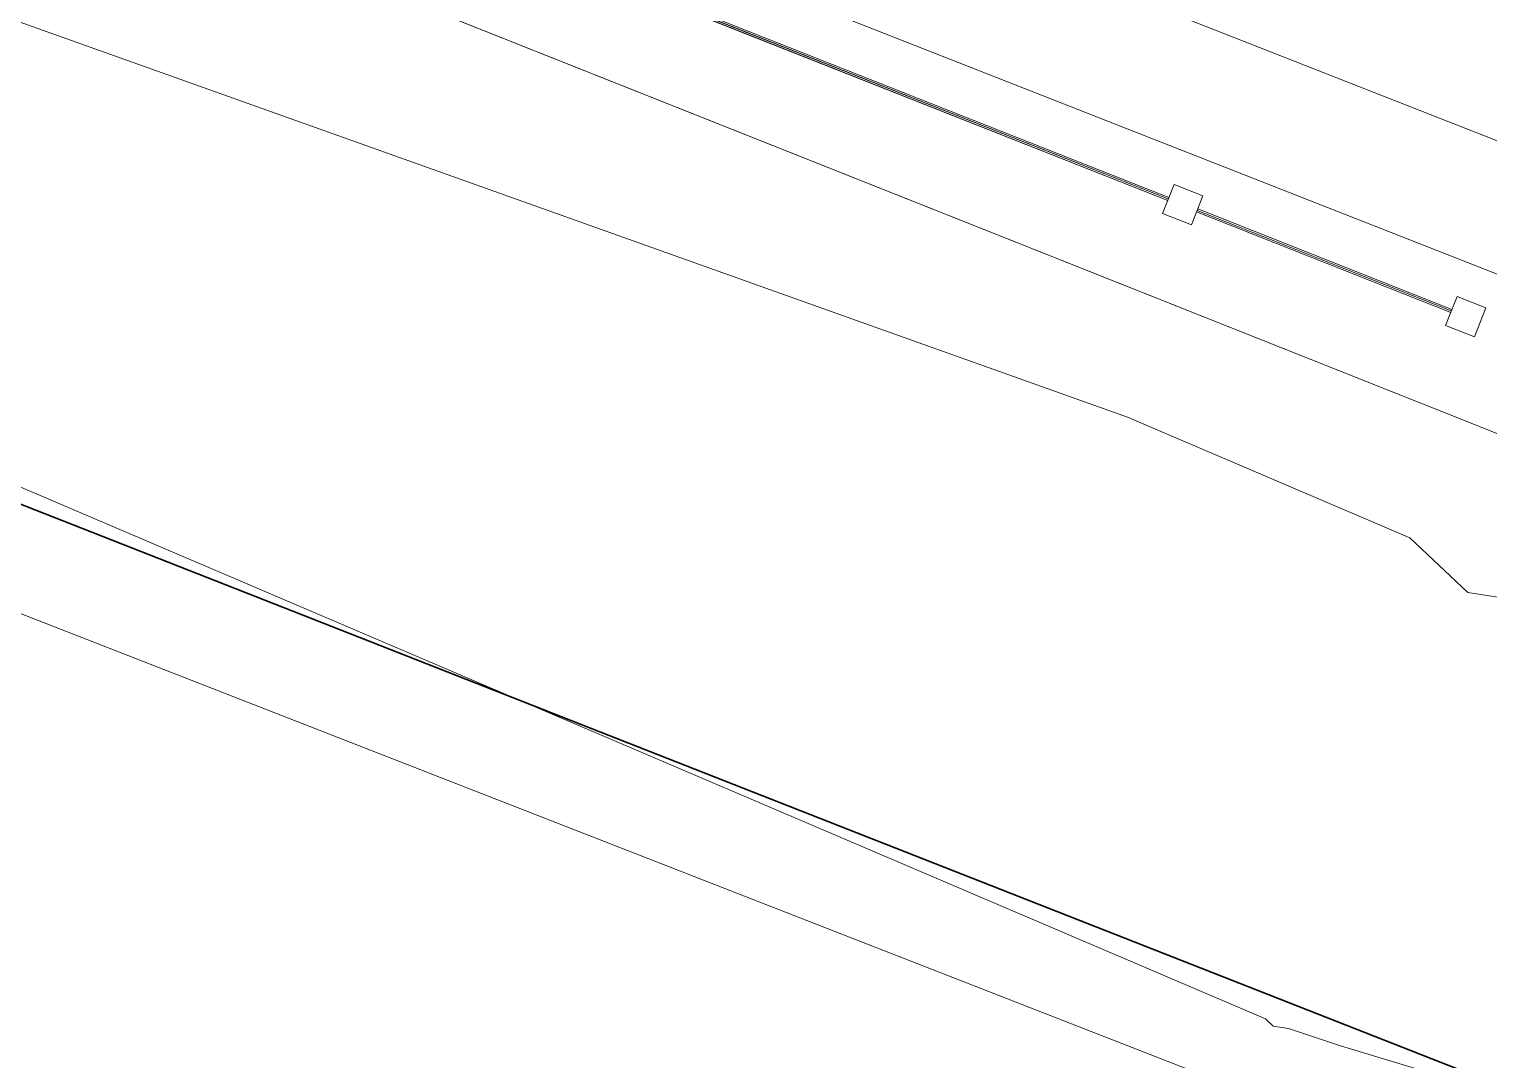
# Model space of a CAD drawing. Header units: metres. Extents: x -207 to 292, y -187 to 169.
# Drawn here: x -38.169 to -35.816, y -83.758 to -82.096 of the extents above; entities that cross this region are included whole.
import ezdxf

# ---------------------------------------------------------------- set-up
doc = ezdxf.new("R2010")
doc.units = ezdxf.units.M
for name, color, linetype, lineweight in [('A-GLAZ-CWMG', 7, 'Continuous', 9), ('C-TOPO', 7, 'Continuous', 9), ('C-TOPO-MINR', 7, 'Continuous', 9), ('CERCO INTERIOR', 7, 'Continuous', 9), ('solera', 7, 'Continuous', 35)]:
    doc.layers.add(name, color=color, linetype=linetype, lineweight=lineweight)
doc.layers.add('PR10-ARQ-PL-001-Emplazamiento-C-1_dwg', color=7, linetype='Continuous', lineweight=9, true_color=0x767676)

# ---------------------------------------------------------------- blocks, each defined once
blk = doc.blocks.new('Quad Corner Mullion - 50x50 mm-2128572-PLANTA EMPLAZAMIENTO ACTUALIZADO')
at = {"layer": 'A-GLAZ-CWMG'}
for p, q in [((0.025, 0.025), (-0.025, 0.025)), ((-0.025, 0.025), (-0.025, -0.025)), ((0.025, -0.025), (0.025, 0.025)), ((-0.025, -0.025), (0.025, -0.025))]:
    blk.add_line(p, q, dxfattribs=at)
blk = doc.blocks.new('Quad Corner Mullion - 50x50 mm-2128573-PLANTA EMPLAZAMIENTO ACTUALIZADO')
at = {"layer": 'A-GLAZ-CWMG'}
for p, q in [((-0.025, -0.025), (-0.025, 0.025)), ((-0.025, 0.025), (0.025, 0.025)), ((0.025, 0.025), (0.025, -0.025)), ((0.025, -0.025), (-0.025, -0.025))]:
    blk.add_line(p, q, dxfattribs=at)
blk = doc.blocks.new('Circular Mullion - 5mm-2127248-PLANTA EMPLAZAMIENTO ACTUALIZADO')
at = {"layer": 'A-GLAZ-CWMG'}
for p, q in [((-107.6478, -45.3968), (-107.9974, -46.2801)), ((-107.6455, -45.3977), (-107.9951, -46.281)), ((-107.9951, -46.281), (-107.6455, -45.3977)), ((-107.9927, -46.2819), (-107.6432, -45.3986)), ((-107.6455, -45.3977), (-107.6478, -45.3968)), ((-107.6432, -45.3986), (-107.6455, -45.3977)), ((-107.9974, -46.2801), (-107.9951, -46.281)), ((-107.9951, -46.281), (-107.9927, -46.2819))]:
    blk.add_line(p, q, dxfattribs=at)
blk = doc.blocks.new('Circular Mullion - 5mm-2145619-PLANTA EMPLAZAMIENTO ACTUALIZADO')
at = {"layer": 'A-GLAZ-CWMG'}
for p, q in [((-36.2857, -82.3883), (-36.2866, -82.3906)), ((-36.2866, -82.3906), (-35.8769, -82.5527)), ((-36.2848, -82.386), (-36.2857, -82.3883)), ((-35.876, -82.5504), (-36.2857, -82.3883)), ((-36.2857, -82.3883), (-35.876, -82.5504)), ((-35.8751, -82.5481), (-36.2848, -82.386)), ((-35.8769, -82.5527), (-35.876, -82.5504)), ((-35.876, -82.5504), (-35.8751, -82.5481))]:
    blk.add_line(p, q, dxfattribs=at)
blk = doc.blocks.new('Rectangular Mullion - 50 x 50 mm-2128568-PLANTA EMPLAZAMIENTO ACTUALIZADO')
at = {"layer": 'A-GLAZ-CWMG'}
for p, q in [((0.025, 0.025), (-0.025, 0.025)), ((-0.025, 0.025), (-0.025, -0.025)), ((0.025, -0.025), (0.025, 0.025)), ((-0.025, -0.025), (0.025, -0.025))]:
    blk.add_line(p, q, dxfattribs=at)
blk = doc.blocks.new('Rectangular Mullion - 50 x 50 mm-2128569-PLANTA EMPLAZAMIENTO ACTUALIZADO')
at = {"layer": 'A-GLAZ-CWMG'}
for p, q in [((-0.025, -0.025), (-0.025, 0.025)), ((-0.025, 0.025), (0.025, 0.025)), ((0.025, 0.025), (0.025, -0.025)), ((0.025, -0.025), (-0.025, -0.025))]:
    blk.add_line(p, q, dxfattribs=at)
blk = doc.blocks.new('YADRAN_LASQUEMAS_ARQ_MO_002_TERRAZAS_rvt-1-PLANTA EMPLAZAMIENTO ACTUALIZADO')
at = {"layer": 'A-GLAZ-CWMG', "lineweight": 9}
for rotation in [269.9999999999992, 269.9999999999991, 269.9999999999991, 269.999999999999]:
    blk.add_blockref('Circular Mullion - 5mm-2127248-PLANTA EMPLAZAMIENTO ACTUALIZADO', (9.0655, -190.0154), dxfattribs=dict(at, rotation=rotation))
at = {"layer": 'A-GLAZ-CWMG', "lineweight": 9, "extrusion": (0, 0, -1), "rotation": 201.5900000000006}
for name, p in [('Rectangular Mullion - 50 x 50 mm-2128568-PLANTA EMPLAZAMIENTO ACTUALIZADO', (36.3089, -82.3791)), ('Rectangular Mullion - 50 x 50 mm-2128569-PLANTA EMPLAZAMIENTO ACTUALIZADO', (36.3089, -82.3791)), ('Quad Corner Mullion - 50x50 mm-2128572-PLANTA EMPLAZAMIENTO ACTUALIZADO', (35.8527, -82.5596)), ('Quad Corner Mullion - 50x50 mm-2128573-PLANTA EMPLAZAMIENTO ACTUALIZADO', (35.8527, -82.5596))]:
    blk.add_blockref(name, p, dxfattribs=at)
at = {"layer": 'A-GLAZ-CWMG', "lineweight": 9}
blk.add_blockref('Circular Mullion - 5mm-2145619-PLANTA EMPLAZAMIENTO ACTUALIZADO', (0, 0), dxfattribs=at)
blk.add_blockref('Circular Mullion - 5mm-2145619-PLANTA EMPLAZAMIENTO ACTUALIZADO', (0, 0), dxfattribs=at)
blk.add_blockref('Circular Mullion - 5mm-2145619-PLANTA EMPLAZAMIENTO ACTUALIZADO', (0, 0), dxfattribs=at)
blk.add_blockref('Circular Mullion - 5mm-2145619-PLANTA EMPLAZAMIENTO ACTUALIZADO', (0, 0), dxfattribs=at)
blk = doc.blocks.new('PR10-ARQ-PL-001-Emplazamiento-C-1_dwg-674643-PLANTA EMPLAZAMIENTO ACTUALIZADO')
at = {"layer": 'C-TOPO', "flags": 128}
for points in [[(-45.1633, -13.6217), (-58.6543, -47.8947), (-65.3734, -64.9642), (-65.5549, -65.8114), (-65.638, -66.6738), (-65.6215, -67.5401), (-65.5057, -68.3987), (-65.2922, -69.2384), (-65.2408, -69.3733), (-64.9836, -70.048), (-64.5842, -70.8169), (-64.0992, -71.5348), (-63.535, -72.1923), (-62.899, -72.7808), (-62.1997, -73.2923), (-61.4463, -73.7202), (-49.7008, -78.3357), (-47.3327, -79.2663), (-34.5353, -84.2951), (-34.5071, -84.3062), (-33.6574, -84.4757), (-32.7939, -84.5477), (-31.9279, -84.5212)], [(-31.9279, -84.5212), (-32.7939, -84.5477), (-33.6574, -84.4757), (-34.5071, -84.3062), (-34.5353, -84.2951), (-47.3327, -79.2663), (-49.7008, -78.3357), (-61.4463, -73.7202), (-62.1997, -73.2923), (-62.899, -72.7808), (-63.535, -72.1923), (-64.0992, -71.5348), (-64.5842, -70.8169), (-64.9836, -70.048), (-65.2408, -69.3733), (-65.2922, -69.2384), (-65.5057, -68.3987), (-65.6215, -67.5401), (-65.638, -66.6738), (-65.5549, -65.8114), (-65.3734, -64.9642), (-58.6543, -47.8947), (-45.1633, -13.6217)], [(-38.5222, 3.3725), (-63.7955, -60.7665), (-64.7868, -63.3025), (-65.4417, -65.5595), (-65.5127, -67.7955), (-65.1875, -69.3405), (-63.7201, -71.9055), (-61.8561, -73.5375), (-59.3298, -74.6215), (-56.1311, -75.9085), (-44.7275, -80.4825), (-36.2103, -83.8085), (-33.8783, -84.4315), (-31.1411, -84.3925), (-28.353, -83.2365), (-25.9685, -80.4715), (-25.0393, -78.3455), (-19.5485, -64.5105), (-16.745, -57.4445), (-5.944, -30.1085), (-2.2967, -20.7935)], [(-32.2393, -83.3087), (-33.0772, -83.3462), (-33.6355, -83.3035), (-33.9134, -83.2823), (-34.7359, -83.118), (-35.5325, -82.8555), (-35.6558, -82.8065), (-35.8831, -82.716), (-38.6629, -81.61), (-41.2795, -80.5689), (-44.5972, -79.2487), (-45.0345, -79.0748), (-46.2802, -78.5791), (-49.1653, -77.4311), (-52.133, -76.2503)], [(-52.133, -76.2503), (-49.1653, -77.4311), (-46.2802, -78.5791), (-45.0345, -79.0748), (-44.5972, -79.2487), (-41.2795, -80.5689), (-38.6629, -81.61), (-35.8831, -82.716), (-35.6558, -82.8065), (-35.5325, -82.8555), (-34.7359, -83.118), (-33.9134, -83.2823), (-33.6355, -83.3035), (-33.0772, -83.3462), (-32.2393, -83.3087)]]:
    blk.add_lwpolyline(points, dxfattribs=at)
at = {"layer": 'C-TOPO-MINR', "color": 9, "true_color": 0xc0c0c0, "flags": 128}
for points in [[(-33.909, -84.3846), (-36.0544, -83.7355), (-36.1384, -83.7074), (-36.1632, -83.7035), (-36.1754, -83.692), (-38.3955, -82.7436), (-38.8122, -82.5949), (-38.8156, -82.5876), (-41.2201, -81.6199), (-41.5909, -81.4779), (-44.2532, -80.5019), (-44.7077, -80.2952), (-44.7455, -80.2981), (-46.1196, -79.6811), (-46.1569, -79.6432), (-46.3859, -79.5691), (-46.4024, -79.5471), (-48.9552, -78.6172), (-49.2532, -78.5157), (-52.2803, -77.3144)], [(-44.6146, -79.4138), (-42.0218, -80.5929), (-41.3843, -80.8266), (-39.3319, -81.6126), (-38.7029, -81.8657), (-38.6839, -81.9059), (-36.3981, -82.7217), (-35.943, -82.9161), (-35.8492, -83.0043), (-35.6594, -83.034), (-35.0163, -83.2493), (-34.5601, -83.3873), (-33.906, -83.5271), (-33.7864, -83.6519), (-33.2455, -83.5742), (-32.5773, -83.5402), (-32.0278, -83.5174)]]:
    blk.add_lwpolyline(points, dxfattribs=at)
at = {"layer": 'CERCO INTERIOR', "flags": 128}
for points in [[(-26.8741, -80.1294), (-28.514, -82.005), (-30.8001, -83.2053), (-33.4752, -83.4056), (-60.3697, -72.8347), (-62.4829, -71.5802), (-63.9697, -69.4823), (-64.498, -67.058), (-63.9585, -64.4298), (-36.3095, 6.0376), (-35.1236, 8.298), (-33.1334, 9.8905), (-30.636, 10.5944), (-28.0565, 10.3374), (-2.0459, 0.0167), (-0.0433, -1.295), (1.477, -3.3782), (1.9717, -5.8104), (1.4969, -8.3035), (0.5782, -10.6383), (-26.9308, -80.2728)], [(-33.402, -83.2195), (-60.2815, -72.6544), (-62.3443, -71.4299), (-63.7829, -69.3999), (-64.2936, -67.0568), (-63.766, -64.4868), (-36.1273, 5.9543), (-34.9659, 8.168), (-33.0401, 9.709), (-30.6181, 10.3917), (-28.1043, 10.1412), (-2.1386, -0.1617), (-0.1834, -1.4423), (1.2897, -3.4609), (1.7679, -5.8117), (1.3039, -8.2477), (0.3921, -10.565)]]:
    blk.add_lwpolyline(points, dxfattribs=at)
at = {"layer": 'solera'}
blk.add_line((-61.4463, -73.7202), (-34.5071, -84.3062), dxfattribs=at)

msp = doc.modelspace()

# ---------------------------------------------------------------- linework, layer by layer
at = {"layer": 'C-TOPO'}
for p, q in [((-47.3327, -79.2663), (-34.5353, -84.2951)), ((-34.5353, -84.2951), (-47.3327, -79.2663)), ((-44.7275, -80.4825), (-36.2103, -83.8085)), ((-35.8831, -82.716), (-38.6629, -81.61)), ((-38.6629, -81.61), (-35.8831, -82.716)), ((-35.6558, -82.8065), (-35.8831, -82.716)), ((-35.8831, -82.716), (-35.6558, -82.8065))]:
    msp.add_line(p, q, dxfattribs=at)
at = {"layer": 'C-TOPO-MINR', "color": 9, "true_color": 0xc0c0c0, "flags": 128}
for points in [[(-52.2803, -77.3144), (-49.2532, -78.5157), (-48.9552, -78.6172), (-46.4024, -79.5471), (-46.3859, -79.5691), (-46.1569, -79.6432), (-46.1196, -79.6811), (-44.7455, -80.2981), (-44.7077, -80.2952), (-44.2532, -80.5019), (-41.5909, -81.4779), (-41.2201, -81.6199), (-38.8156, -82.5876), (-38.8122, -82.5949), (-38.3955, -82.7436), (-36.1754, -83.692), (-36.1632, -83.7035), (-36.1384, -83.7074), (-36.0544, -83.7355), (-33.909, -84.3846)], [(-44.6146, -79.4138), (-42.0218, -80.5929), (-41.3843, -80.8266), (-39.3319, -81.6126), (-38.7029, -81.8657), (-38.6839, -81.9059), (-36.3981, -82.7217), (-35.943, -82.9161), (-35.8492, -83.0043), (-35.6594, -83.034), (-35.0163, -83.2493), (-34.5601, -83.3873), (-33.906, -83.5271), (-33.7864, -83.6519), (-33.2455, -83.5742), (-32.5773, -83.5402), (-32.0278, -83.5174)]]:
    msp.add_lwpolyline(points, dxfattribs=at)

# ---------------------------------------------------------------- block references
at = {"lineweight": 5}
msp.add_blockref('YADRAN_LASQUEMAS_ARQ_MO_002_TERRAZAS_rvt-1-PLANTA EMPLAZAMIENTO ACTUALIZADO', (0, 0), dxfattribs=at)
at = {"layer": 'PR10-ARQ-PL-001-Emplazamiento-C-1_dwg', "color": 7}
msp.add_blockref('PR10-ARQ-PL-001-Emplazamiento-C-1_dwg-674643-PLANTA EMPLAZAMIENTO ACTUALIZADO', (0, 0), dxfattribs=at)

doc.saveas('drawing.dxf')
